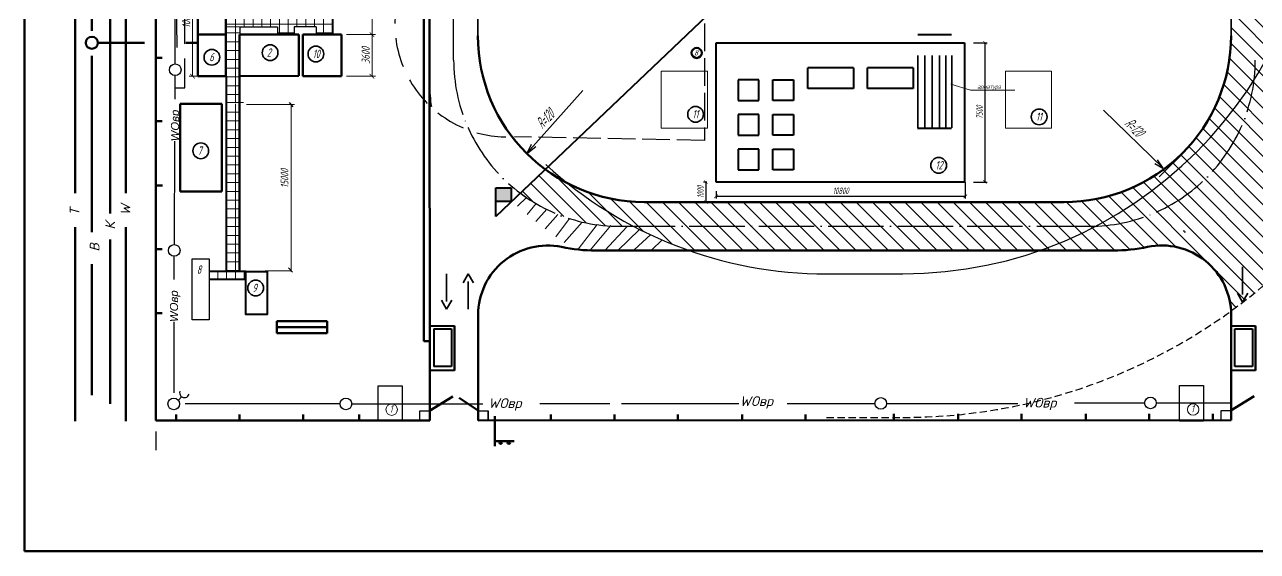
# Model space of a CAD drawing. Header units: millimetres. Extents: x -1464 to 2476, y -104 to 849.
# Drawn here: x -1464 to -930, y 84 to 312 of the extents above; entities that cross this region are included whole.
import ezdxf

# ---------------------------------------------------------------- set-up
doc = ezdxf.new("R2010")
doc.units = ezdxf.units.MM
for name, pattern in [('ACAD_ISO02W100', [15, 12, -3]), ('ACAD_ISO03W100', [30, 12, -18]), ('ACAD_ISO04W100', [30, 24, -3, 0, -3]), ('DASHED', [19.049999999999997, 12.7, -6.35]), ('HIDDEN2', [4.762499999999999, 3.175, -1.5875])]:
    doc.linetypes.add(name, pattern=pattern)
for name, color, linetype, lineweight in [('0.25', 7, 'Continuous', 25), ('0.3', 7, 'Continuous', 30), ('0.35', 7, 'Continuous', 35), ('0.5', 7, 'Continuous', 50), ('0.7', 7, 'Continuous', 70), ('035', 7, 'Continuous', 35), ('Линия 0.3', 7, 'Continuous', 30), ('Основная', 7, 'Continuous', 30), ('Размеры', 7, 'Continuous', 20), ('стены', 7, 'Continuous', 70), ('штрих', 7, 'ACAD_ISO04W100', 25)]:
    doc.layers.add(name, color=color, linetype=linetype, lineweight=lineweight)
doc.layers.add('рамка', color=7, linetype='Continuous')
doc.styles.add('2.0', font='monotxt.shx', dxfattribs={"width": 0.8, "oblique": 15, "height": 2})
doc.styles.add('2.8', font='txt.shx', dxfattribs={"width": 0.6, "oblique": 15, "height": 2.8})
doc.styles.add('Arial', font='')
doc.styles.add('EEW3.0', font='txt.shx', dxfattribs={"width": 0.8, "oblique": 20, "height": 3})
doc.styles.add('eew3for200m', font='txt.shx', dxfattribs={"width": 0.4, "oblique": 20, "height": 3})
doc.styles.add('мой', font='txt.shx', dxfattribs={"width": 0.6, "oblique": 15, "height": 3.5})
doc.styles.get('Arial').set_extended_font_data('Arial', italic=True)
doc.dimstyles.new('1   200', dxfattribs={"dimtxt": 2.8, "dimasz": 1.5, "dimexe": 1, "dimexo": 4, "dimgap": 1, "dimtad": 1, "dimdec": 0, "dimlfac": 200, "dimtxsty": '2.8', "dimblk": 'ARCHTICK', "dimcen": 3, "dimclrd": 256, "dimclre": 256, "dimclrt": 256, "dimadec": 0, "dimazin": 0, "dimtfac": 1, "dimtdec": 0, "dimtmove": 0, "dimatfit": 3, "dimfxl": 1, "dimlwd": 25, "dimlwe": -1, "dimarcsym": 0})
doc.dimstyles.new('1200-2.5мм', dxfattribs={"dimtxt": 2, "dimasz": 2, "dimexe": 1.5, "dimexo": 1, "dimgap": 1, "dimtad": 1, "dimdec": 0, "dimlfac": 200, "dimtxsty": 'мой', "dimblk": 'ARCHTICK', "dimcen": 6, "dimclrd": 256, "dimclre": 256, "dimclrt": 256, "dimadec": 0, "dimazin": 0, "dimtfac": 1, "dimtdec": 0, "dimtmove": 0, "dimatfit": 2, "dimfxl": 1, "dimlwd": -1, "dimlwe": -1, "dimarcsym": 0})

# ---------------------------------------------------------------- blocks, each defined once
blk = doc.blocks.new('_ArchTick')
at = {"layer": 'Размеры', "color": 0, "lineweight": 0, "const_width": 0.15}
blk.add_lwpolyline([(-0.5, -0.5), (0.5, 0.5)], dxfattribs=at)
blk = doc.blocks.new('*D110')
at = {"layer": '0.25', "lineweight": 15, "transparency": 16777216}
for p, q in [((-1381.46050684376, 340.2843798812138), (-1392.456432993273, 340.2843798812138)), ((-1390.956432993273, 289.8843798812138), (-1390.956432993273, 340.2843798812138)), ((-1385.220356769779, 289.8843798812138), (-1392.456432993273, 289.8843798812138))]:
    blk.add_line(p, q, dxfattribs=at)
at = {"layer": 'Defpoints', "color": 0, "lineweight": 13, "transparency": 16777216}
for p in [(-1390.956432993273, 340.2843798812138), (-1380.46050684376, 340.2843798812138), (-1384.220356769779, 289.8843798812138)]:
    blk.add_point(p, dxfattribs=at)
at = {"layer": '0.25', "lineweight": 15, "transparency": 16777216, "xscale": 2, "yscale": 2, "zscale": 2}
for p, rotation in [((-1390.956432993273, 340.2843798812138), 90), ((-1390.956432993273, 289.8843798812138), 270)]:
    blk.add_blockref('_ArchTick', p, dxfattribs=dict(at, rotation=rotation))
at = {"layer": '0.25', "transparency": 16777216, "insert": (-1393.706432993272, 315.0843798812141), "char_height": 3.5, "attachment_point": 5, "rotation": 90, "style": 'мой'}
blk.add_mtext('10080', dxfattribs=at)
blk = doc.blocks.new('*D118')
at = {"layer": '0.25', "lineweight": 15, "transparency": 16777216}
for p, q in [((-1326.969173659741, 331.638920208886), (-1311.728244915396, 331.638920208886)), ((-1313.228244915396, 307.8843798812135), (-1313.228244915396, 331.638920208886)), ((-1324.27546848161, 307.8843798812135), (-1311.728244915396, 307.8843798812135))]:
    blk.add_line(p, q, dxfattribs=at)
at = {"layer": 'Defpoints', "color": 0, "lineweight": 13, "transparency": 16777216}
for p in [(-1327.969173659741, 331.638920208886), (-1313.228244915396, 331.638920208886), (-1325.27546848161, 307.8843798812135)]:
    blk.add_point(p, dxfattribs=at)
at = {"layer": '0.25', "lineweight": 15, "transparency": 16777216, "xscale": 2, "yscale": 2, "zscale": 2}
for p, rotation in [((-1313.228244915396, 331.638920208886), 90), ((-1313.228244915396, 307.8843798812135), 270)]:
    blk.add_blockref('_ArchTick', p, dxfattribs=dict(at, rotation=rotation))
at = {"layer": '0.25', "lineweight": 20, "transparency": 16777216, "insert": (-1315.978244915395, 319.76165004505), "char_height": 3.5, "attachment_point": 5, "rotation": 90, "style": 'мой'}
blk.add_mtext('4000', dxfattribs=at)
blk = doc.blocks.new('*D112')
at = {"layer": '0.25', "lineweight": 15, "transparency": 16777216}
for p, q in [((-1324.27546848161, 307.8843798812135), (-1311.728244915395, 307.8843798812135)), ((-1313.228244915395, 289.8843798812135), (-1313.228244915395, 307.8843798812135)), ((-1324.27546848161, 289.8843798812135), (-1311.728244915395, 289.8843798812135))]:
    blk.add_line(p, q, dxfattribs=at)
at = {"layer": 'Defpoints', "color": 0, "lineweight": 13, "transparency": 16777216}
for p in [(-1325.27546848161, 307.8843798812135), (-1313.228244915395, 307.8843798812135), (-1325.27546848161, 289.8843798812135)]:
    blk.add_point(p, dxfattribs=at)
at = {"layer": '0.25', "lineweight": 15, "transparency": 16777216, "xscale": 2, "yscale": 2, "zscale": 2}
for p, rotation in [((-1313.228244915395, 307.8843798812135), 90), ((-1313.228244915395, 289.8843798812135), 270)]:
    blk.add_blockref('_ArchTick', p, dxfattribs=dict(at, rotation=rotation))
at = {"layer": '0.25', "lineweight": 20, "transparency": 16777216, "insert": (-1315.978244915395, 298.8843798812138), "char_height": 3.5, "attachment_point": 5, "rotation": 90, "style": 'мой'}
blk.add_mtext('3600', dxfattribs=at)
blk = doc.blocks.new('*D122')
at = {"layer": '0.25', "transparency": 16777216}
for p, q in [((-1056.181288596876, 243.7946130007459), (-1056.181288596876, 236.8821542862855)), ((-1164.181288596874, 240.0743418882647), (-1164.181288596874, 236.8821542862855))]:
    blk.add_line(p, q, dxfattribs=at)
at = {"layer": '0.25', "lineweight": 25, "transparency": 16777216}
blk.add_line((-1164.181288596874, 237.8821542862855), (-1056.181288596876, 237.8821542862855), dxfattribs=at)
at = {"layer": 'Defpoints', "color": 0, "lineweight": 35, "transparency": 16777216}
for p in [(-1056.181288596876, 247.7946130007459), (-1164.181288596874, 244.0743418882647), (-1056.181288596876, 237.8821542862855)]:
    blk.add_point(p, dxfattribs=at)
at = {"layer": '0.25', "lineweight": 25, "transparency": 16777216, "xscale": 1.5, "yscale": 1.5, "zscale": 1.5, "rotation": 180}
blk.add_blockref('_ArchTick', (-1164.181288596874, 237.8821542862855), dxfattribs=at)
at = {"layer": '0.25', "lineweight": 25, "transparency": 16777216, "xscale": 1.5, "yscale": 1.5, "zscale": 1.5}
blk.add_blockref('_ArchTick', (-1056.181288596876, 237.8821542862855), dxfattribs=at)
at = {"layer": '0.25', "transparency": 16777216, "insert": (-1110.181288596875, 240.2821542862855), "char_height": 2.8, "attachment_point": 5, "style": '2.8'}
blk.add_mtext('10800', dxfattribs=at)
blk = doc.blocks.new('*D133')
at = {"layer": '0.25', "transparency": 16777216}
for p, q in [((-1052.588924507355, 304.3999802885356), (-1046.658563496942, 304.3999802885356)), ((-1052.588924507355, 244.0743418882631), (-1046.658563496942, 244.0743418882631))]:
    blk.add_line(p, q, dxfattribs=at)
at = {"layer": '0.25', "lineweight": 25, "transparency": 16777216}
blk.add_line((-1047.658563496942, 304.3999802885356), (-1047.658563496942, 244.0743418882631), dxfattribs=at)
at = {"layer": 'Defpoints', "color": 0, "lineweight": 35, "transparency": 16777216}
for p in [(-1056.588924507355, 304.3999802885356), (-1056.588924507355, 244.0743418882631), (-1047.658563496942, 244.0743418882631)]:
    blk.add_point(p, dxfattribs=at)
at = {"layer": '0.25', "lineweight": 25, "transparency": 16777216, "xscale": 1.5, "yscale": 1.5, "zscale": 1.5}
for p, rotation in [((-1047.658563496942, 304.3999802885356), 90), ((-1047.658563496942, 244.0743418882631), 270)]:
    blk.add_blockref('_ArchTick', p, dxfattribs=dict(at, rotation=rotation))
at = {"layer": '0.25', "lineweight": 13, "transparency": 16777216, "insert": (-1050.058563496942, 274.2371610883996), "char_height": 2.8, "attachment_point": 5, "rotation": 90, "style": '2.8'}
blk.add_mtext('7500', dxfattribs=at)
blk = doc.blocks.new('*D135')
at = {"layer": '0.25', "linetype": 'ACAD_ISO03W100', "transparency": 16777216}
for p, q in [((-1168.181288596876, 244.0743418882631), (-1169.574563375507, 244.0743418882631)), ((-1168.181288596876, 235.4124461051169), (-1169.574563375507, 235.4124461051169))]:
    blk.add_line(p, q, dxfattribs=at)
at = {"layer": '0.25', "linetype": 'ACAD_ISO03W100', "lineweight": 25, "transparency": 16777216}
blk.add_line((-1168.574563375507, 244.0743418882631), (-1168.574563375507, 235.4124461051169), dxfattribs=at)
at = {"layer": 'Defpoints', "color": 0, "linetype": 'ACAD_ISO03W100', "lineweight": 35, "transparency": 16777216}
for p in [(-1164.181288596876, 244.0743418882631), (-1168.574563375507, 235.4124461051169), (-1164.181288596876, 235.4124461051169)]:
    blk.add_point(p, dxfattribs=at)
at = {"layer": '0.25', "linetype": 'ACAD_ISO03W100', "lineweight": 25, "transparency": 16777216, "xscale": 1.5, "yscale": 1.5, "zscale": 1.5}
for p, rotation in [((-1168.574563375507, 244.0743418882631), 90), ((-1168.574563375507, 235.4124461051169), 270)]:
    blk.add_blockref('_ArchTick', p, dxfattribs=dict(at, rotation=rotation))
at = {"layer": '0.25', "linetype": 'ACAD_ISO03W100', "lineweight": 35, "transparency": 16777216, "insert": (-1170.974563375507, 239.7433939966903), "char_height": 2.8, "attachment_point": 5, "rotation": 90, "style": '2.8'}
blk.add_mtext('1000', dxfattribs=at)

msp = doc.modelspace()

# ---------------------------------------------------------------- hatches: boundary and pattern name
at = {"layer": '0.25', "lineweight": 13}
h = msp.add_hatch(dxfattribs=at)
h.set_pattern_fill('JIS_WOOD', color=256, scale=7, angle=90, style=0)
h.set_pattern_definition([(135, (0, 0), (-3.49999999412689, -3.49999999412689), [])])
edge = h.paths.add_edge_path()
edge.add_line((-930.5418832230195, 567.9304954814595), (-953.7832744024261, 567.9304954814595))
edge.add_arc((-971.0476336372647, 543.3959912025782), 30.00000000000001, 0, 54.86684137807322, ccw=False)
edge.add_line((-941.0476336372647, 543.3959912025782), (-941.0476336372649, 527.1523790686562))
edge.add_arc((-1083.186183119337, 384.1866742610557), 201.6000000000036, 40.78516742786161, 45.166228232205185, ccw=False)
edge.add_line((-930.5418832230196, 515.8767563066089), (-930.5418832230195, 567.9304954814595))
edge = h.paths.add_edge_path()
edge.add_arc((-1083.174995358217, 384.3412301946431), 242.2009439293856, 47.65678898775207, 49.28854261272961)
edge.add_line((-925.1994310714188, 567.9304954814595), (-930.5418832230195, 567.9304954814595))
edge.add_line((-930.5418832230195, 567.9304954814595), (-930.5418832230197, 515.8767563066094))
edge.add_arc((-1083.186183119341, 384.1866742610553), 201.6000000000074, 36.50637927231122, 40.78516742786098, ccw=False)
edge.add_line((-921.1419924180145, 504.1209907011593), (-920.0360090377181, 504.7298373046217))
edge.add_line((-920.0360090377181, 504.7298373046217), (-920.0356733614519, 563.3575949737358))
edge = h.paths.add_edge_path()
edge.add_arc((-1083.186183119333, 384.1866742610579), 201.5999999999992, 40.78516742786181, 45.16622823220539)
edge.add_line((-941.0476336372647, 527.1523790686558), (-941.0476336372648, 494.5464487033231))
edge.add_arc((-1083.257837072244, 384.2382048584408), 179.9768057866354, 37.40925174742961, 37.799673688304324, ccw=False)
edge.add_line((-940.2992843006563, 493.5748538404421), (-930.5418832230196, 498.9463274182344))
edge.add_line((-930.5418832230196, 498.9463274182344), (-930.5418832230196, 515.8767563066089))
edge = h.paths.add_edge_path()
edge.add_arc((-1083.186183119338, 384.1866742610606), 201.6000000000013, 35.97468691282895, 36.50637927231053)
edge.add_line((-921.1419924180145, 504.1209907011593), (-930.5418832230196, 498.9463274182344))
edge.add_line((-930.5418832230196, 498.9463274182344), (-930.5418832230196, 479.472064703989))
edge.add_arc((-1083.257837072242, 384.2382048584526), 179.9768057866264, 24.919131920499183, 31.947716469033708, ccw=False)
edge.add_line((-920.0362647434131, 460.069392028785), (-920.0360211628557, 502.6121134773633))
edge = h.paths.add_edge_path()
edge.add_line((-930.5418832230196, 498.9463274182344), (-940.2992843006564, 493.5748538404422))
edge.add_arc((-1083.257837072243, 384.2382048584511), 179.9768057866279, 31.947716469033878, 37.40925174742739, ccw=False)
edge.add_line((-930.5418832230196, 479.4720647039888), (-930.5418832230196, 498.9463274182344))
edge = h.paths.add_edge_path()
edge.add_arc((-1083.257837072242, 384.2382048584533), 179.9768057866257, 31.94771646903354, 37.40925174742698)
edge.add_line((-940.2992843006562, 493.5748538404421), (-941.0476336372647, 493.1628856681218))
edge.add_line((-941.0476336372647, 493.1628856681218), (-941.0476336372645, 428.3268022007363))
edge.add_line((-941.0476336372645, 428.3268022007363), (-930.5418832230196, 430.2195480873058))
edge.add_line((-930.5418832230196, 430.2195480873058), (-930.5418832230196, 479.4720647039888))
edge = h.paths.add_edge_path()
edge.add_arc((-1083.257837072241, 384.2382048584532), 179.9768057866256, 24.91913192049903, 31.94771646903364)
edge.add_line((-930.5418832230196, 479.472064703989), (-930.5418832230196, 430.2195480873058))
edge.add_line((-930.5418832230196, 430.2195480873058), (-920.0364248135287, 432.1122413654681))
edge.add_line((-920.0364248135287, 432.1122413654681), (-920.0362647434131, 460.0693920287849))
h.paths.add_polyline_path([(-930.5418832230196, 430.2195480873058), (-941.0476336372645, 428.3268022007363), (-941.0476336372644, 345.6934090183972), (-930.5418832230197, 345.6934090183972)])
h.paths.add_polyline_path([(-920.0364248135287, 432.1122413654681), (-930.5418832230196, 430.2195480873058), (-930.5418832230197, 345.6934090183972), (-920.075318844609, 345.6934090183972), (-920.0369194260014, 345.7253766637882)])
edge = h.paths.add_edge_path()
edge.add_line((-920.0369196090338, 345.6934090183972), (-930.5418832230197, 345.6934090183972))
edge.add_line((-930.5418832230197, 345.6934090183972), (-930.5418832230197, 296.9069436279795))
edge.add_arc((-1002.541883125628, 296.9031986743095), 72.00000000000206, -6.886347507409084, 0.0029801394425135186, ccw=False)
edge.add_arc((-1083.257837072243, 384.3321468351404), 179.9768057866274, 327.7411415037336, 335.0802123859817)
edge.add_line((-920.0371325670257, 308.4990917603378), (-920.0369196090338, 345.6934090183972))
edge = h.paths.add_edge_path()
edge.add_arc((-1083.257837072241, 384.3321468351408), 179.9768057866264, 327.7411415037334, 335.0802123859813, ccw=False)
edge.add_arc((-1002.541883125626, 296.903198674309), 72.00000000000016, 272.31383804763817, 353.11365249259137, ccw=False)
edge.add_arc((-1083.257837072241, 384.3321468351403), 179.9768057866258, 289.2390218209592, 297.68634903649604, ccw=False)
edge.add_line((-1023.953725388171, 214.4066544612173), (-992.0344178212878, 214.4056311304991))
edge.add_arc((-992.0378627934351, 286.4056310480836), 72, 270.0027414217313, 281.8989281951013)
edge.add_arc((-971.006902945889, 186.5973211340749), 29.99999999999955, 90.23770640021479, 101.89892819509532, ccw=False)
edge.add_arc((-971.0069029458849, 186.5973211340755), 29.99999999999893, 3.107737617667283, 90.23770640022258, ccw=False)
edge.add_line((-941.0510222045525, 188.2237309874048), (-919.9347562035688, 205.4168842799021))
edge.add_line((-919.9347562035688, 205.4168842799021), (-919.944802362325, 241.1782148772396))
edge.add_line((-919.944802362325, 241.1782148772396), (-920.0373772755368, 265.759366803095))
edge.add_line((-920.0373772755368, 265.759366803095), (-920.0371325670257, 308.4990917603377))
edge = h.paths.add_edge_path(flags=17)
edge.add_arc((-1083.257837072241, 384.3321468351407), 179.9768057866264, 297.68634903649615, 327.7411415037333, ccw=False)
edge.add_arc((-1002.541883125626, 296.9031986743089), 71.9999999999999, 272.3138380476384, 353.1136524925911)
edge = h.paths.add_edge_path()
edge.add_arc((-1002.541883125627, 296.9031986743083), 71.99999999999945, 270.00076098040836, 272.31383804763846, ccw=False)
edge.add_line((-1002.540926849442, 224.9031986806593), (-1199.940502559403, 224.906596917724))
edge.add_arc((-1116.283022540331, 384.2877310681735), 180.0025552213773, 242.3054916884068, 250.6900110474353)
edge.add_line((-1175.806074907601, 214.4115228366846), (-1023.953725388171, 214.4066544612173))
edge.add_arc((-1083.257837072242, 384.3321468351426), 179.9768057866283, 289.2390218209594, 297.686349036496)
edge = h.paths.add_edge_path()
edge.add_arc((-1195.354066791047, 307.4124460227008), 71.99999999999955, 233.4995369041617, 242.7503823904077, ccw=False)
edge.add_line((-1238.181775234934, 249.535098213343), (-1248.9587718353, 239.2926607523817))
edge.add_line((-1248.9587718353, 239.2926607523817), (-1245.530155481377, 236.8223666873958))
edge.add_arc((-1205.858086784566, 296.9066987991495), 72.00000000000017, 236.5642902643385, 269.9992390079921)
edge.add_line((-1205.859043075326, 224.9066988054999), (-1199.940502559403, 224.9065969177239))
edge.add_arc((-1116.283022540331, 384.2877310681729), 180.0025552213768, 231.5067864018125, 242.3054916884068, ccw=False)
h.paths.add_polyline_path([(-939.8446439386424, 345.4086401310439), (-927.3846439386425, 345.4086401310439), (-926.2794094465664, 351.6767364123695), (-938.7394094465664, 351.6767364123695)])
edge = h.paths.add_edge_path()
edge.add_line((-1013.309538998614, 235.4124461051168), (-1164.181288596875, 235.4124461051167))
edge.add_line((-1164.181288596875, 235.4124461051167), (-1195.36440170311, 235.4124467644401))
edge.add_arc((-1195.354066791047, 307.4124460227018), 72.00000000000065, 242.7503823904073, 269.99177573826483, ccw=False)
edge.add_arc((-1116.283022540331, 384.2877310681724), 180.0025552213763, 231.5067864018122, 242.3054916884067)
edge.add_line((-1199.940502559403, 224.906596917724), (-1002.54092684918, 224.9031986806593))
edge.add_arc((-1002.541883125623, 296.9031986743704), 72.00000000006152, 270.000760980615, 272.3138380476337)
edge.add_arc((-1083.257837072242, 384.3321468351424), 179.9768057866283, 297.686349036496, 327.7411415037331)
edge.add_arc((-1002.541883125628, 296.9031986743074), 72.0000000000019, 353.1136524925927, 360.0029801391995)
edge.add_line((-930.5418832230198, 296.906943627672), (-930.5418832230197, 345.6934090183972))
edge.add_line((-930.5418832230197, 345.6934090183972), (-941.0476336372644, 345.6934090183972))
edge.add_line((-941.0476336372644, 345.6934090183972), (-941.0476336372644, 307.4186386593125))
edge.add_arc((-1013.047992175336, 307.4123298735703), 72.00035881446419, -90.20813176938879, 0.005020347161405425, ccw=False)
at = {"layer": '0.25', "lineweight": 20}
h = msp.add_hatch(dxfattribs=at)
h.set_pattern_fill('NET', color=256, scale=1.2, style=0)
h.set_pattern_definition([(0, (-1517.193275347352, 1.70530256582424e-13), (0, 3.809999999999999), []), (90, (-1517.193275347352, 1.70530256582424e-13), (-3.81, 2.332952152375707e-16), [])])
h.paths.add_polyline_path([(-1367.890003044971, 205.3256214810057), (-1383.856153400024, 205.3256214810057), (-1383.856153400024, 201.8050309230772), (-1367.890003044971, 201.8050309230772)])
h.paths.add_polyline_path([(-1370.657591705556, 278.5561476709041), (-1376.364696709701, 278.5561476709041), (-1376.364696709701, 205.3256214810057), (-1370.657591705556, 205.3256214810057)])
h.paths.add_polyline_path([(-1370.657591705556, 307.9325935978745), (-1370.558807128476, 307.9325935978744), (-1370.558807128476, 311.2549109072372), (-1376.497439918684, 311.2549109072372), (-1376.497439918684, 289.8843798812136), (-1376.364696709702, 289.8843798812136), (-1376.364696709701, 277.8890515448547), (-1370.657591705556, 277.8890515448547), (-1370.657591705556, 289.9325935978745)])
h.paths.add_polyline_path([(-1330.280952302412, 320.318241877129), (-1355.361726222867, 320.3182418771289), (-1364.361726222867, 320.3182418771289), (-1376.497439918684, 320.3182418771289), (-1376.497439918684, 311.318241877129), (-1354.179032189228, 311.318241877129), (-1354.179032189228, 307.8843798812134), (-1346.911949559591, 307.8843798812132), (-1346.911949559591, 311.3182418771296), (-1337.480952302412, 311.3182418771295), (-1337.480952302412, 307.8843798812134), (-1330.280952302412, 307.8843798812132)])
h.paths.add_polyline_path([(-1332.168665932278, 311.3174434820718), (-1331.605972628173, 328.8174434820718), (-1337.905972628173, 330.5055233943879), (-1338.468665932278, 313.0055233943879)], flags=9)
h.paths.add_polyline_path([(-1338.399913083274, 311.4696549799056), (-1337.837219779168, 328.9696549799056), (-1344.137219779168, 330.6577348922217), (-1344.699913083274, 313.1577348922217)], flags=9)
at = {"layer": '0.25'}
h = msp.add_hatch(dxfattribs=at)
h.set_pattern_fill('ANSI31', color=256, scale=1.2, style=0)
h.set_pattern_definition([(44.99999999999999, (-434.4435665810333, -487.6255607769842), (-2.694076836320745, 2.694076836320745), [])])
h.paths.add_polyline_path([(-960.8376950321166, 252.4042898676572), (-960.8382626788505, 257.8321340761005, -0.05116593651959017), (-971.9939406379912, 248.2632257232903), (-970.0120669585438, 244.4835943014239), (-970.0891216276426, 244.5485815827695), (-970.0103276841039, 244.4512966856623, 0.01686852254231556)])
h.paths.add_polyline_path([(-971.9939406379912, 248.2632257232904, -0.002987827630387866), (-972.7037629182867, 247.7768133161844), (-970.0891216276426, 244.5485815827694), (-970.0120669585438, 244.4835943014239)])
h.paths.add_polyline_path([(-972.7037629182865, 247.7768133161844, -0.002826351038427786), (-973.3805285783701, 247.3245274408384), (-970.0891216276426, 244.5485815827696)])
at = {"layer": '0.25', "lineweight": 13}
msp.add_hatch(color=1, dxfattribs=at).paths.add_polyline_path([(-1259.633324179907, 241.5757501479708), (-1259.633324179907, 235.5675736606138), (-1252.961838176646, 235.5675736606137), (-1252.961838176646, 241.5757501479709)])
at = {"layer": '0.25'}
h = msp.add_hatch(dxfattribs=at)
h.set_pattern_fill('AR-SAND', color=256, scale=0.096, style=0)
h.set_pattern_definition([(37.49999999999998, (-434.4435665810333, -487.6255607769842), (-0.1536030044144684, 4.698367078361685), [0, -3.706368, 0, -4.14528, 0, -3.9624]), (7.499999999999998, (-434.4435665810333, -487.6255607769842), (4.315423518124826, 6.881520965456199), [0, -1.999488, 0, -3.340608, 0, -1.28016]), (327.5, (-437.4427985810335, -487.6255607769842), (7.593526754317996, 0.01379697291403863), [0, -1.2192, 0, -4.38912, 0, -5.730239999999999]), (317.5, (-437.4427985810335, -487.6255607769842), (7.330141943734053, 2.140121503269275), [0, -0.6095999999999999, 0, -2.877311999999999, 0, -3.291839999999999])])
h.paths.add_polyline_path([(-960.8344649737563, 221.5184368992619), (-960.834720283525, 223.9597116675619, -0.01186254895334332), (-968.5720118779627, 218.336887554371, 0.0290735664291855)])

# ---------------------------------------------------------------- linework, layer by layer
at = {"layer": '0.25', "color": 1, "linetype": 'DASHED', "lineweight": 30}
msp.add_line((-1394.311632432747, 284.7893716695596), (-1394.311632432747, 540.7653446482707), dxfattribs=at)
at = {"layer": '0.25', "lineweight": 35}
for p, q in [((-1267.354066504382, 307.4060210878516), (-1267.354066504382, 543.395991202578)), ((-941.0476336372644, 307.4060210878511), (-941.0476336372647, 543.3959912025782)), ((-1076.798663808602, 298.9141648994089), (-1076.798663808602, 267.4975189633332)), ((-1073.756548215321, 298.9141648994089), (-1073.756548215321, 267.4975189633332)), ((-1070.545428482983, 298.9141648994089), (-1070.545428482983, 267.4975189633332)), ((-1067.334303614365, 298.9141648994089), (-1067.334303614365, 267.4975189633332)), ((-1064.565982533503, 298.9141648994089), (-1064.565982533503, 267.4975189633332)), ((-1062.055328047585, 298.9141648994089), (-1062.055328047585, 267.4975189633332)), ((-1262.956932755418, 144.9961185785409), (-1262.956932755418, 140.8257640594086))]:
    msp.add_line(p, q, dxfattribs=at)
at = {"layer": '0.25', "color": 5, "lineweight": 50}
for p, q in [((-1290.838483665623, 478.2916621566092), (-1290.838483665623, 175.1371153052414)), ((-1290.838483665623, 175.1371153052414), (-1288.223378545521, 175.1378626995659))]:
    msp.add_line(p, q, dxfattribs=at)
at = {"layer": '0.25', "lineweight": 40}
for p, q in [((-1116.487537476861, 365.1930747180489), (-1259.633324179907, 229.1475861209499)), ((-1076.784261681021, 307.9493147078915), (-1062.161150813115, 307.9493147078915)), ((-1376.364696709701, 289.9325935978746), (-1376.364696709701, 205.3256214810057)), ((-1076.93295697113, 267.4180519346955), (-1062.146050151529, 267.4180519346955)), ((-1259.633324179907, 229.1475861209499), (-1259.633324179907, 241.5757501479708)), ((-1259.633324179907, 241.5757501479708), (-1252.961838176646, 241.5757501479708)), ((-1252.961838176646, 241.5757501479708), (-1252.961838176646, 235.5675736606137)), ((-1252.961838176646, 235.5675736606137), (-1259.618633170249, 235.5675736606137)), ((-1367.890003044971, 205.3256214810057), (-1383.98511849854, 205.3256214810057)), ((-1367.890003044971, 201.8050309230773), (-1383.94131352624, 201.8050309230773)), ((-1288.225286030633, 181.8120826118214), (-1277.449583305314, 181.8606964409499)), ((-940.9015690566738, 181.8606964409499), (-930.4015690566738, 181.8606964409499)), ((-1286.39516677536, 180.5686621911864), (-1278.739014844967, 180.5686621911864)), ((-1286.39516677536, 180.5686621911864), (-1286.39516677536, 164.1708374496164)), ((-1278.739014844967, 180.5686621911864), (-1278.739014844967, 164.1708374496164)), ((-939.3471525267198, 180.5686621911864), (-931.6910005963273, 180.5686621911864)), ((-939.3471525267198, 164.1708374496163), (-939.3471525267198, 180.5686621911864)), ((-931.6910005963273, 180.5686621911864), (-931.6910005963273, 164.1708374496163)), ((-1277.449583305314, 162.4350939589117), (-1288.052723660999, 162.4350939589117)), ((-1278.739014844967, 164.1708374496164), (-1286.39516677536, 164.1708374496164)), ((-930.4015690566738, 162.4350939589117), (-941.0047094123593, 162.4350939589117)), ((-931.6910005963273, 164.1708374496163), (-939.3471525267198, 164.1708374496163))]:
    msp.add_line(p, q, dxfattribs=at)
at = {"layer": '0.25', "lineweight": 13}
for p, q in [((-1388.720356769778, 325.8843798812136), (-1388.720356769778, 307.8843798812136)), ((-1370.410046649727, 311.2549109072373), (-1376.655582692449, 311.2549109072373)), ((-1388.720356769778, 307.8843798812136), (-1387.072807092649, 307.8843798812136)), ((-1376.648863819729, 278.5561476709042), (-1368.91092493817, 278.5561476709042)), ((-1348.300608001168, 277.9140921966079), (-1348.300608001168, 205.3525065118977)), ((-1367.576747265071, 277.5747989812705), (-1346.85709805107, 277.5747989812705)), ((-1246.217493364529, 237.4899305867399), (-1250.167813017887, 233.6009042917781)), ((-1242.093052758381, 234.8194544374302), (-1246.056822733799, 230.0483930948157)), ((-1237.433956691333, 232.3015749637677), (-1242.250471467158, 226.926210482201)), ((-1232.698476341848, 230.0125959233894), (-1238.153911123659, 223.7344564092263)), ((-1227.707205291468, 228.3356475959083), (-1233.572992239503, 220.3599466983333)), ((-1222.131566867498, 226.7333626289644), (-1229.997820428869, 217.8613297137661)), ((-1215.715761740003, 225.7414715910269), (-1223.964651581342, 215.0595633805794)), ((-1209.75822779097, 225.2836743376676), (-1218.770908682438, 214.5254659827917)), ((-1202.731400178222, 224.8258770843083), (-1212.355103554943, 214.372869307145)), ((-1197.155761754251, 223.6813893707237), (-1206.855840784368, 214.2965691627166)), ((-1192.496665687204, 221.3924067171358), (-1199.676253235786, 214.678066271648)), ((-1187.532049748488, 219.1034276767579), (-1191.962010226305, 214.678066271648)), ((-1348.300608001168, 205.5948783517645), (-1359.523661262946, 205.5948783517645)), ((-1288.225286030633, 181.8120826118214), (-1277.449583305314, 181.8606964409499)), ((-940.9015690566738, 181.8606964409499), (-930.4015690566738, 181.8606964409499))]:
    msp.add_line(p, q, dxfattribs=at)
at = {"layer": '0.25', "color": 1, "linetype": 'ACAD_ISO02W100', "lineweight": 30}
for p, q in [((-1169.140915862252, 327.6716495324196), (-1169.140915862252, 262.1148688070118)), ((-1169.140915862252, 262.1148688070118), (-1251.432211876552, 263.676184011356))]:
    msp.add_line(p, q, dxfattribs=at)
at = {"layer": '0.25', "lineweight": 50}
for p, q in [((-1344.960865724633, 290.0234804968131), (-1370.657591705556, 289.9325935978746)), ((-1370.657591705556, 289.9325935978746), (-1370.657591705556, 205.3256214810057)), ((-1195.35751176348, 235.4124461051168), (-1025.005065431294, 235.4124461051167)), ((-1277.449583305314, 181.8606964409499), (-1277.449583305314, 162.4350939589117)), ((-930.4015690566738, 181.8606964409499), (-930.4015690566738, 162.4350939589117)), ((-1260.015670657467, 131.7985062993559), (-1251.619220005299, 131.7985062993559))]:
    msp.add_line(p, q, dxfattribs=at)
at = {"layer": '0.25', "color": 1, "lineweight": 30}
msp.add_line((-1398.824900007773, 284.7893716695596), (-1394.311632432747, 284.7893716695596), dxfattribs=at)
at = {"layer": '0.25', "lineweight": 25}
for p, q in [((-1245.798308622134, 256.8149255608096), (-1221.892035226465, 283.7625398718178)), ((-970.5066331366646, 250.0740617965333), (-996.2853304050179, 275.2363866467909)), ((-1245.896853279682, 256.8970329827189), (-1244.074542420678, 260.4752537400502)), ((-1245.794620773489, 256.7291658583867), (-1242.286526499568, 259.390067916128)), ((-970.5933398391614, 249.979538645898), (-974.0807283744899, 251.9701671543601)), ((-970.4207951100584, 250.0736618269586), (-972.9116332506552, 253.7044813698378))]:
    msp.add_line(p, q, dxfattribs=at)
at = {"layer": '0.25', "lineweight": 20}
for p, q in [((-1062.404785092597, 286.4485543077254), (-1053.935448922925, 283.8390597357525)), ((-1053.935448922925, 283.8390597357525), (-1034.791271884037, 283.8390597357525))]:
    msp.add_line(p, q, dxfattribs=at)
at = {"layer": '0.25', "lineweight": 30}
for p, q in [((-1347.342353054916, 276.5660411558067), (-1349.026528814363, 278.5489832788683)), ((-1347.690454122154, 205.0029062458722), (-1349.374629881601, 206.9858483689338))]:
    msp.add_line(p, q, dxfattribs=at)
at = {"layer": '0.25'}
for p, q in [((-1249.112914037482, 239.4037191292626), (-1245.530155481376, 236.8223666873951)), ((-1177.116630508719, 214.7598215353423), (-1176.496556518389, 214.5227484800759))]:
    msp.add_line(p, q, dxfattribs=at)
at = {"layer": '0.25', "linetype": 'ACAD_ISO03W100', "lineweight": 35}
for p, q in [((-1280.899599222808, 204.378795791783), (-1280.899599222808, 189.023616642502)), ((-1271.545000483628, 204.378795791783), (-1273.794108406676, 200.4832265973566)), ((-1271.545000483628, 189.023616642502), (-1271.545000483628, 204.378795791783)), ((-1271.545000483628, 204.378795791783), (-1269.295892560579, 200.4832265973566)), ((-936.016373038372, 207.3395145792128), (-936.016373038372, 191.9843354299319)), ((-1280.899599222808, 189.023616642502), (-1283.148707145857, 192.9191858369284)), ((-1280.899599222808, 189.023616642502), (-1278.65049129976, 192.9191858369284)), ((-936.016373038372, 191.9843354299319), (-938.2654809614207, 195.8799046243582)), ((-936.016373038372, 191.9843354299319), (-933.7672651153232, 195.8799046243582))]:
    msp.add_line(p, q, dxfattribs=at)
at = {"layer": '0.25', "lineweight": 13}
for points in [[(-1167.942270732376, 292.0250576737596), (-1187.958267922974, 292.0250576737596), (-1187.958267922974, 267.3517259507727), (-1167.942270732376, 267.3517259507727)], [(-1018.823439761006, 292.0250576737596), (-1038.839436951605, 292.0250576737596), (-1038.839436951605, 267.3517259507727), (-1018.823439761006, 267.3517259507727)]]:
    msp.add_lwpolyline(points, close=True, dxfattribs=at)
at = {"layer": '0.25', "lineweight": 30}
for points in [[(-1391.190031104472, 210.8000850493939), (-1383.856153400024, 210.8000850493939), (-1383.856153400024, 184.3635618839136), (-1391.190031104472, 184.3635618839136)], [(-1310.606737345435, 155.8457747347218), (-1300.178076638216, 155.8457747347218), (-1300.178076638216, 140.4680768882477), (-1310.606737345435, 140.4680768882477)], [(-963.3959228255846, 155.9433140294385), (-952.9672621183652, 155.9433140294385), (-952.9672621183652, 140.5656161829644), (-963.3959228255846, 140.5656161829644)]]:
    msp.add_lwpolyline(points, close=True, dxfattribs=at)
at = {"layer": '0.25', "lineweight": 40}
msp.add_lwpolyline([(-1367.890003044971, 205.3256214810057), (-1358.700824158605, 205.3256214810057), (-1358.700824158605, 186.6925378222087), (-1367.890003044971, 186.6925378222087)], close=True, dxfattribs=at)
at = {"layer": '0.25', "lineweight": 13}
for centre in [(-1304.70931264251, 145.5032187689419), (-957.4984981226596, 145.6007580636587)]:
    msp.add_circle(centre, 2.488157581924133, dxfattribs=at)
at = {"layer": '0.25', "lineweight": 80}
for centre in [(-1257.504625814309, 131.2579190924634), (-1253.943350502953, 131.2579190924634)]:
    msp.add_circle(centre, 0.5334745289062993, dxfattribs=at)
at = {"layer": '0.25', "color": 1, "linetype": 'DASHED', "lineweight": 30}
msp.add_arc((-1254.48928282663, 312.4382897981508), 48.85784116757889, 164.8277214281762, 273.5873823666778, dxfattribs=at)
at = {"layer": '0.3'}
for p, q in [((-1330.280952302412, 320.3182418771291), (-1330.280952302412, 307.8843798812134)), ((-1370.558807128476, 311.3182418771291), (-1354.179032189228, 311.3182418771291)), ((-1370.558807128476, 311.3182418771291), (-1370.558807128476, 307.8843798812134)), ((-1354.179032189228, 311.3182418771291), (-1354.179032189228, 307.8843798812134)), ((-1346.911949559591, 311.3182418771296), (-1346.911949559591, 307.8843798812134)), ((-1337.480952302412, 311.3182418771296), (-1346.911949559591, 311.3182418771296)), ((-1337.480952302412, 311.3182418771296), (-1337.480952302412, 307.8843798812139)), ((-1116.283022540331, 204.2851758467962), (-1083.281085898345, 204.3553425501188))]:
    msp.add_line(p, q, dxfattribs=at)
at = {"layer": '0.3', "lineweight": 40}
for p, q in [((-1164.181288596875, 244.074341888263), (-1164.181288596875, 304.3999802885355)), ((-1164.181288596875, 304.3999802885355), (-1056.588924507354, 304.3999802885355)), ((-1056.588924507354, 304.3999802885355), (-1056.588924507354, 244.074341888263)), ((-1056.181288596876, 244.074341888263), (-1164.181288596875, 244.074341888263))]:
    msp.add_line(p, q, dxfattribs=at)
at = {"layer": '0.3', "linetype": 'HIDDEN2', "lineweight": 30}
msp.add_line((-1116.282664016076, 142.1402865236512), (-1083.186183119334, 142.1402865236512), dxfattribs=at)
at = {"layer": '0.3', "linetype": 'HIDDEN2'}
msp.add_arc((-1083.174995358218, 384.3412301946441), 242.2009439293858, 269.997353389775, 60.49663262688887, dxfattribs=at)
at = {"layer": '0.3'}
for centre, radius, start, end in [((-1083.257837072241, 384.3321468351405), 179.9768057866262, 269.9925987150828, 359.9553649249826), ((-1116.283022540331, 384.2877310681728), 180.0025552213767, 227.4731393142786, 270)]:
    msp.add_arc(centre, radius, start, end, dxfattribs=at)
at = {"layer": '0.35'}
for centre in [(-1382.608898344231, 298.0924883832949), (-1357.385102987023, 300.0666038676072), (-1337.552459050513, 299.5212824739762), (-1173.044579066429, 273.3983702592527), (-1024.199144107128, 272.2754013014337), (-1387.424621350208, 257.5968361720179), (-1067.71841372397, 251.2975073723429), (-1363.659772006792, 198.1630197446423)]:
    msp.add_circle(centre, 3.411985726364764, dxfattribs=at)
at = {"layer": '0.5'}
for p, q in [((-1288.213570632128, 140.8203362061556), (-1288.292351843449, 416.4728831257316)), ((-1388.720356769778, 289.8843798812136), (-1388.720356769778, 340.2843798812137)), ((-1376.497439918684, 340.2843798812137), (-1376.497439918684, 289.8843798812136)), ((-1376.497439918684, 307.8843798812136), (-1388.720356769778, 307.8843798812136)), ((-1370.657591705556, 307.9325935978746), (-1344.960865724633, 307.9325935978746)), ((-1370.657591705556, 289.9325935978746), (-1370.657591705556, 307.9325935978746)), ((-1344.960865724633, 290.0234804968131), (-1344.960865724633, 308.0234804968131)), ((-1343.141123005354, 307.9325935978746), (-1326.490450415298, 307.9325935978746)), ((-1343.141123005354, 289.9325935978746), (-1343.141123005354, 307.9325935978746)), ((-1326.490450415298, 307.9325935978746), (-1326.490450415298, 289.9325935978746)), ((-1376.330558928786, 289.8843798812136), (-1388.720356769778, 289.8843798812136)), ((-1326.490450415298, 289.9325935978746), (-1343.141123005354, 289.9325935978746)), ((-1396.340126364353, 277.8890515448548), (-1378.340126364353, 277.8890515448548)), ((-1396.340126364353, 239.9576379792758), (-1396.340126364353, 277.8890515448548)), ((-1378.340126364353, 239.9660963411467), (-1378.340126364353, 277.8890515448548)), ((-1378.340126364353, 239.9668908046402), (-1396.340126364353, 239.9668908046402)), ((-1025.005065431294, 235.4124461051167), (-1013.309538998623, 235.4124461051167)), ((-1216.354706457696, 214.4128228229126), (-992.0344178220312, 214.4056311304991)), ((-1267.216000763045, 140.8262348938408), (-1267.228849472934, 186.5638121350752)), ((-941.0027561122772, 140.9178755008724), (-941.0069030694968, 186.6000444880409)), ((-1260.015670657467, 142.7438015691898), (-1260.015670657467, 129.6280147276172))]:
    msp.add_line(p, q, dxfattribs=at)
at = {"layer": '0.5', "color": 7, "linetype": 'Continuous', "lineweight": 50}
msp.add_line((-1388.720356769778, 304.3838495679892), (-1393.871602219936, 304.3838495679892), dxfattribs=at)
at = {"layer": '0.5', "lineweight": 40}
for p, q in [((-1104.626157609732, 293.5446997497623), (-1124.426157609732, 293.5446997497623)), ((-1124.426157609732, 284.5446997497623), (-1124.426157609732, 293.5446997497623)), ((-1124.426157609732, 284.5446997497623), (-1124.426157609732, 293.5446997497623)), ((-1104.626157609732, 293.5446997497623), (-1124.426157609732, 293.5446997497623)), ((-1104.470153627512, 284.5446997497623), (-1104.470153627512, 293.5446997497623)), ((-1104.470153627512, 284.5446997497623), (-1104.470153627512, 293.5446997497623)), ((-1078.826157609732, 293.5446997497623), (-1098.626157609732, 293.5446997497623)), ((-1098.626157609732, 284.5446997497623), (-1098.626157609732, 293.5446997497623)), ((-1098.626157609732, 284.5446997497623), (-1098.626157609732, 293.5446997497623)), ((-1078.826157609732, 293.5446997497623), (-1098.626157609732, 293.5446997497623)), ((-1078.826157609732, 293.5446997497623), (-1078.826157609732, 284.5446997497622)), ((-1078.826157609732, 293.5446997497623), (-1078.826157609732, 284.5446997497622)), ((-1145.645511379516, 288.3284998699819), (-1154.645511379516, 288.3284998699819)), ((-1154.645511379516, 288.3284998699819), (-1154.645511379516, 279.3284998699819)), ((-1145.645511379516, 279.3284998699819), (-1145.645511379516, 288.3284998699819)), ((-1139.646813324689, 288.3284998699819), (-1130.646813324689, 288.3284998699819)), ((-1139.646813324689, 279.3284998699819), (-1139.646813324689, 288.3284998699819)), ((-1130.646813324689, 288.3284998699819), (-1130.646813324689, 279.3284998699819)), ((-1104.626157609732, 284.5446997497622), (-1124.426157609732, 284.5446997497623)), ((-1104.626157609732, 284.5446997497622), (-1124.426157609732, 284.5446997497623)), ((-1078.826157609732, 284.5446997497622), (-1098.626157609732, 284.5446997497623)), ((-1078.826157609732, 284.5446997497622), (-1098.626157609732, 284.5446997497623)), ((-1154.645511379516, 279.3284998699819), (-1145.645511379516, 279.3284998699819)), ((-1130.646813324689, 279.3284998699819), (-1139.646813324689, 279.3284998699819)), ((-1154.645511379516, 273.3284998699819), (-1154.645511379516, 264.3284998699819)), ((-1145.645511379516, 273.3284998699819), (-1154.645511379516, 273.3284998699819)), ((-1145.645511379516, 264.3284998699819), (-1145.645511379516, 273.3284998699819)), ((-1139.646813324689, 264.3284998699819), (-1139.646813324689, 273.3284998699819)), ((-1139.646813324689, 273.3284998699819), (-1130.646813324689, 273.3284998699819)), ((-1130.646813324689, 273.3284998699819), (-1130.646813324689, 264.3284998699819)), ((-1154.645511379516, 264.3284998699819), (-1145.645511379516, 264.3284998699819)), ((-1130.646813324689, 264.3284998699819), (-1139.646813324689, 264.3284998699819)), ((-1145.645511379516, 258.3284998699819), (-1154.645511379516, 258.3284998699819)), ((-1154.645511379516, 258.3284998699819), (-1154.645511379516, 249.3284998699819)), ((-1145.645511379516, 249.3284998699819), (-1145.645511379516, 258.3284998699819)), ((-1139.646813324689, 258.3284998699819), (-1130.646813324689, 258.3284998699819)), ((-1139.646813324689, 249.3284998699819), (-1139.646813324689, 258.3284998699819)), ((-1130.646813324689, 258.3284998699819), (-1130.646813324689, 249.3284998699819)), ((-1154.645511379516, 249.3284998699819), (-1145.645511379516, 249.3284998699819)), ((-1130.646813324689, 249.3284998699819), (-1139.646813324689, 249.3284998699819))]:
    msp.add_line(p, q, dxfattribs=at)
at = {"layer": '0.5'}
msp.add_circle((-1172.572259919859, 299.9672433478939), 2.20864045248, dxfattribs=at)
for centre, radius, start, end in [((-1195.354066791047, 307.4124460227013), 72, 180.0051128007087, 269.9972585788602), ((-1013.047992175336, 307.4123298735702), 72.00035881446414, 269.7918682306091, 359.9949796528521), ((-1216.351638294061, 286.4128227575401), 72, 180.004902085839, 187.8472278151411), ((-1237.228850656695, 186.5722398066904), 30, 78.18931752596053, 180.0160956673676), ((-1216.351638294061, 286.4128227575401), 72, 258.1893175259607, 269.9975584329561), ((-992.0378627934351, 286.4056310480836), 72, 270.0027414211398, 281.8989281951012), ((-971.0069029458859, 186.5973211340751), 30, 0.005201222952479005, 101.8989281951013)]:
    msp.add_arc(centre, radius, start, end, dxfattribs=at)
at = {"layer": '0.7'}
for p, q in [((-1463.730537636399, 668.1858579999614), (-1463.730537636399, 84.15585799996148)), ((-1406.871733895764, 140.7870024703584), (-1406.879602860506, 632.2991191909678)), ((-1406.871733873975, 140.7870024703645), (-1288.213570632128, 140.8203362061556)), ((-1267.216000763045, 140.8262348938408), (-941.0027561122772, 140.9178755008723)), ((-1463.730537636399, 84.15585799996148), (-648.0905376363987, 84.15585799996148))]:
    msp.add_line(p, q, dxfattribs=at)
at = {"layer": '0.7', "color": 27, "true_color": 0x834a26}
for p, q in [((-1441.886600859962, 351.9797838836205), (-1441.886600859962, 239.2601258305093)), ((-1441.886600859962, 224.5116678334937), (-1441.886600859962, 140.483968094198))]:
    msp.add_line(p, q, dxfattribs=at)
at = {"layer": '0.7', "color": 1}
for p, q in [((-1419.897993351306, 351.9797838836205), (-1419.897993351306, 239.2601258305093)), ((-1419.897993351306, 224.5116678334937), (-1419.897993351306, 140.483968094198))]:
    msp.add_line(p, q, dxfattribs=at)
at = {"layer": '0.7', "color": 2}
msp.add_line((-1426.62020755842, 219.2286370318745), (-1426.62020755842, 148.0892005896532), dxfattribs=at)
at = {"layer": '0.7', "color": 5}
msp.add_line((-1434.590858327756, 208.5676035036188), (-1434.590858327756, 151.7831693968071), dxfattribs=at)
at = {"layer": 'Линия 0.3', "color": 1}
msp.add_arc((-1394.483878045961, 152.8355451805717), 2.106451377885631, 162.8078138097278, 342.8078138097404, dxfattribs=at)
at = {"layer": 'Основная', "color": 5, "linetype": 'Continuous', "lineweight": 30}
msp.add_line((-1397.666238963109, 302.3729352194894), (-1400.145707642303, 480.819403810072), dxfattribs=at)
at = {"layer": 'Основная', "color": 2, "linetype": 'Continuous', "lineweight": 30}
msp.add_line((-1398.493700998104, 295.2056872114543), (-1398.493700998104, 325.8821326711318), dxfattribs=at)
at = {"layer": 'Основная', "color": 1, "linetype": 'Continuous', "lineweight": 30}
for p, q in [((-1398.493700998104, 283.9103644839256), (-1398.493700998104, 290.1502039045289)), ((-1398.515640207932, 280.0174096387523), (-1398.493700998104, 283.9103644839256)), ((-1398.87088874294, 216.9811145105958), (-1398.618346792342, 261.7928656126771)), ((-1398.955995674346, 201.8795022114812), (-1398.899373624263, 211.9266773805853)), ((-1398.934540359797, 205.6865933228107), (-1398.934540359797, 211.9264327434141)), ((-1398.956479569625, 201.7936384776374), (-1398.934540359797, 205.6865933228107)), ((-1322.021439022328, 147.9970350028974), (-1265.221380765916, 147.9970350028974)), ((-1240.58693393255, 148.2012548197203), (-1210.246743731388, 148.2012548197202)), ((-1205.191260424464, 148.2012548197191), (-1154.310208834238, 148.2012548197202)), ((-1133.334309185995, 148.2012548197202), (-1095.323641531799, 148.2012548197202)), ((-1090.268159228039, 148.2035068145656), (-1033.468100971627, 148.2035068145656)), ((-1008.83365413826, 148.4077266313885), (-978.4934639370981, 148.4077266313883)), ((-973.437980630174, 148.4077266313872), (-941.003436296757, 148.410670989564))]:
    msp.add_line(p, q, dxfattribs=at)
at = {"layer": 'Основная', "color": 1}
for p, q in [((-1399.059186154035, 183.5690944515623), (-1399.059186154035, 152.7245017104263)), ((-1327.076922329254, 147.9970350028974), (-1394.133601788621, 147.9970350028974))]:
    msp.add_line(p, q, dxfattribs=at)
at = {"layer": 'Основная', "color": 7, "linetype": 'Continuous', "lineweight": 30}
for p, q in [((-1292.528011905004, 140.8186301179535), (-1292.528011905004, 144.9889846370859)), ((-1292.528011905004, 144.9889846370859), (-1288.351637838569, 144.9889846370859)), ((-1267.133306821853, 144.9961185785409), (-1262.956932755418, 144.9961185785409)), ((-945.3171978690666, 140.9178626076189), (-945.3171978690666, 145.0882171267513)), ((-945.3171978690666, 145.0882171267513), (-941.1408238026318, 145.0882171267513)), ((-941.0046477336018, 140.9178749694735), (-945.3171978690666, 140.9178626076189))]:
    msp.add_line(p, q, dxfattribs=at)
at = {"layer": 'Основная'}
msp.add_line((-1406.871733873975, 135.9870024703645), (-1406.871733873975, 127.9775220055073), dxfattribs=at)
at = {"layer": 'Основная', "color": 7, "linetype": 'Continuous', "lineweight": 30}
for centre in [(-1398.493700998104, 292.6779455579916), (-1398.934540359797, 214.4541743968768), (-1399.136516942548, 147.9970350028974), (-1324.549180675791, 147.9970350028974), (-1092.795900881501, 148.2035068145656), (-975.9657222836368, 148.4077266313874)]:
    msp.add_circle(centre, 2.527741653462758, dxfattribs=at)
at = {"layer": 'Размеры', "color": 1}
msp.add_line((-1397.128522919603, 149.6407966508114), (-1395.660249754826, 151.2498062984309), dxfattribs=at)
at = {"layer": 'стены', "color": 5, "linetype": 'Continuous', "lineweight": 70}
for p, q in [((-1434.575152293712, 309.4870159388946), (-1434.575152293712, 339.8828262467995)), ((-1431.96707238224, 304.383849567989), (-1411.753013993171, 304.3838495679893)), ((-1434.575152293712, 222.3104045393566), (-1434.575152293712, 298.677147493038))]:
    msp.add_line(p, q, dxfattribs=at)
at = {"layer": 'стены', "color": 2, "linetype": 'Continuous', "lineweight": 70}
msp.add_line((-1426.620207558427, 230.4550754147357), (-1426.620207558423, 315.4324405358102), dxfattribs=at)
at = {"layer": 'стены', "color": 7, "linetype": 'Continuous', "lineweight": 70}
for p, q in [((-1404.221557760291, 297.8931204480101), (-1406.879759457028, 297.8931204480101)), ((-1404.221557760291, 297.8931204480101), (-1406.879759457028, 297.8931204480101)), ((-1404.221557760291, 270.3750426432251), (-1406.879759457028, 270.3750426432251)), ((-1404.04166692699, 242.5819364109109), (-1406.699868623727, 242.5819364109109)), ((-1404.041666926991, 242.5819364109109), (-1406.699868623728, 242.5819364109109)), ((-1404.221557760291, 215.0638586061258), (-1406.879759457028, 215.0638586061258)), ((-1404.221557760291, 187.2707523738116), (-1406.879759457028, 187.2707523738116)), ((-1288.351637546625, 144.9889846370859), (-1278.198716509887, 151.1775653998535)), ((-1267.133306821853, 144.9961185785409), (-1275.415202119027, 150.6314454655272)), ((-941.1408235106876, 145.0882171267513), (-930.9879024739494, 151.2767978895189)), ((-1398.058285393519, 143.4476800621856), (-1398.058285393519, 140.7894783654486)), ((-1370.617089978185, 143.4631193530262), (-1370.617089978185, 140.8049176562891)), ((-1343.0990121734, 143.4631193530264), (-1343.0990121734, 140.8049176562894)), ((-1343.0990121734, 143.4631193530253), (-1343.0990121734, 140.8049176562884)), ((-1318.865347348652, 143.4456966158347), (-1318.865347348652, 140.7874949190977)), ((-1318.865347348652, 143.4456966158347), (-1318.865347348652, 140.7874949190977)), ((-1235.761057079238, 143.4456966158339), (-1235.761057079238, 140.7874949190969)), ((-1208.242979274453, 143.4456966158342), (-1208.242979274453, 140.7874949190972)), ((-1208.242979274453, 143.4456966158342), (-1208.242979274453, 140.7874949190972)), ((-1180.724901469668, 143.4456966158339), (-1180.724901469668, 140.7874949190969)), ((-1152.931795237354, 143.4456966158349), (-1152.931795237354, 140.787494919098)), ((-1152.931795237354, 143.4456966158339), (-1152.931795237354, 140.7874949190969)), ((-1125.413717432569, 143.4456966158347), (-1125.413717432569, 140.7874949190977)), ((-1087.112067554362, 143.6521684275028), (-1087.112067554362, 140.9939667307659)), ((-1059.318961322048, 143.6521684275028), (-1059.318961322048, 140.9939667307659)), ((-1031.800883517263, 143.6521684275031), (-1031.800883517263, 140.9939667307661)), ((-1031.800883517263, 143.652168427502), (-1031.800883517263, 140.993966730765)), ((-1004.007777284949, 143.652168427502), (-1004.007777284949, 140.993966730765)), ((-976.4896994801636, 143.6521684275023), (-976.4896994801636, 140.9939667307653)), ((-976.4896994801636, 143.6521684275023), (-976.4896994801636, 140.9939667307653)), ((-948.9716216753786, 143.652168427502), (-948.9716216753786, 140.993966730765))]:
    msp.add_line(p, q, dxfattribs=at)
at = {"layer": 'стены', "color": 7, "linetype": 'Continuous', "lineweight": 50}
for p, q in [((-1354.462423253575, 178.6591895625727), (-1354.462423253575, 183.8072458188487)), ((-1354.462423253575, 183.8072458188487), (-1332.668019848684, 183.8072458188487)), ((-1332.668019848684, 183.8072458188487), (-1332.668019848684, 178.6591895625727)), ((-1332.668019848684, 181.180512463445), (-1354.462423253575, 181.180512463445)), ((-1332.668019848684, 178.6591895625727), (-1354.462423253575, 178.6591895625727))]:
    msp.add_line(p, q, dxfattribs=at)
at = {"layer": 'стены', "color": 7, "linetype": 'Continuous', "lineweight": 70}
msp.add_circle((-1434.590858327756, 304.383849567989), 2.623785945516185, dxfattribs=at)
at = {"layer": 'штрих'}
for p, q in [((-1277.858086687172, 296.9029538477227), (-1277.858086687172, 546.4749722419074)), ((-1205.859043059658, 224.9066988054997), (-1002.540926850533, 224.9031986806594))]:
    msp.add_line(p, q, dxfattribs=at)
for centre, start, end in [((-1205.858086784566, 296.9066987991493), 180.0029801376575, 269.99923902046), ((-1002.541883125626, 296.903198674309), 270.00076097954, 359.9970198623424)]:
    msp.add_arc(centre, 72, start, end, dxfattribs=at)

# ---------------------------------------------------------------- texts
at = {"layer": '0.25', "style": 'EEW3.0', "oblique": 20, "width": 0.8}
msp.add_text('арматура ', height=1.8, dxfattribs=at).set_placement((-1051.037219350094, 284.5131976127066))
at = {"layer": '0.35', "char_height": 3.6, "attachment_point": 1, "style": 'мой'}
for s, insert, width in [('6', (-1383.708883212494, 299.9778851053027), 3.85643381984355), ('2', (-1358.783396402026, 301.9409539538489), 3.85644), ('10', (-1338.950752465517, 301.3956325602178), 3.85644), ('11', (-1174.442872481432, 275.2727203454944), 3.85644), ('11', (-1025.597437522131, 274.1497513876754), 3.85644), ('7', (-1388.822914765211, 259.4711862582596), 3.85644), ('12', (-1069.116707138973, 253.1718574585846), 3.85644), ('8', (-1389.173001286915, 207.9710830439232), 3.85644), ('9', (-1365.058065421795, 200.037369830884), 3.85644)]:
    msp.add_mtext(s, dxfattribs=dict(at, insert=insert, width=width))
at = {"layer": '0.35', "lineweight": 35, "width": 18.93789401293979, "attachment_point": 1, "style": 'eew3for200m'}
for insert, char_height, rotation in [((-1242.865070294707, 270.0457418702973), 4.8, 46.530063804079326), ((-984.1164233736206, 272.4706634612886), 4.799999999999999, 314.0145216004462)]:
    msp.add_mtext('R=120', dxfattribs=dict(at, insert=insert, char_height=char_height, rotation=rotation))
at = {"layer": '035', "color": 0, "lineweight": -2, "width": 8.153477581139624}
for s, insert, char_height, attachment_point, style in [('{\\W0.7;8}', (-1173.602451779127, 301.130919105415), 2.20864045248, 1, '2.0'), ('1', (-1304.382091922836, 147.5103071220165), 3.359999999999999, 3, '2.8'), ('1', (-957.1712774029857, 147.6078464167332), 3.359999999999999, 3, '2.8')]:
    msp.add_mtext(s, dxfattribs=dict(at, insert=insert, char_height=char_height, attachment_point=attachment_point, style=style))
at = {"layer": '035', "color": 0, "lineweight": -2, "insert": (-1352.803964970465, 249.7505770630295), "char_height": 3.359999999999999, "width": 8.153477581139624, "attachment_point": 3, "rotation": 90, "style": '2.8'}
msp.add_mtext('15000', dxfattribs=at)
at = {"layer": 'рамка', "color": 7, "style": 'Arial'}
for p in [(-1396.833668702211, 261.6907184913665), (-1397.274508063904, 183.4669473302517)]:
    msp.add_text('WОвр', height=3.5, rotation=90, dxfattribs=at).set_placement(p)
at = {"layer": 'рамка', "color": 1, "style": 'мой', "oblique": 15}
msp.add_text('W', height=4.2, rotation=90, dxfattribs=at).set_placement((-1417.975246480084, 229.590149980257))
at = {"layer": 'рамка', "color": 27, "true_color": 0x834a26, "style": 'мой', "oblique": 15}
msp.add_text('Т', height=4.2, rotation=90, dxfattribs=at).set_placement((-1439.96385398874, 229.590149980257))
at = {"layer": 'рамка', "color": 2, "style": 'мой', "oblique": 15}
msp.add_text('К', height=4.2, rotation=90, dxfattribs=at).set_placement((-1424.566665692645, 223.4729460470294))
at = {"layer": 'рамка', "color": 5, "style": 'мой', "oblique": 15}
msp.add_text('В', height=4.2, rotation=90, dxfattribs=at).set_placement((-1431.320161156498, 213.9376101956931))
at = {"layer": 'рамка', "color": 7, "style": 'мой', "oblique": 15}
for p in [(-1262.892443658953, 146.2250928849353), (-1153.923184584113, 147.0954497742038), (-1031.139163864663, 146.4315646966035)]:
    msp.add_text('WОвр', height=4.2, dxfattribs=at).set_placement(p)

# ---------------------------------------------------------------- dimensions: what is measured, and where the dimension line sits
at = {"layer": '0.25'}
dim = msp.add_linear_dim(base=(-1390.956432993273, 340.2843798812138), p1=(-1384.220356769778, 289.8843798812136), p2=(-1380.46050684376, 340.2843798812137), angle=90, dimstyle='1200-2.5мм', override={"dimlwd": 15, "dimlwe": 15}, dxfattribs=at)
dim.commit()
dim.dimension.update_dxf_attribs({"geometry": '*D110', "text_midpoint": (-1393.706432993272, 315.0843798812141)})
at = {"layer": '0.25', "lineweight": 20}
dim = msp.add_linear_dim(base=(-1313.228244915396, 331.638920208886), p1=(-1325.275468481609, 307.8843798812134), p2=(-1327.96917365974, 331.6389202088858), angle=90, text='4000', dimstyle='1200-2.5мм', override={"dimlwd": 15, "dimlwe": 15}, dxfattribs=at)
dim.commit()
dim.dimension.update_dxf_attribs({"geometry": '*D118', "text_midpoint": (-1315.978244915395, 319.76165004505)})
dim = msp.add_linear_dim(base=(-1313.228244915395, 307.8843798812135), p1=(-1325.275468481609, 289.8843798812134), p2=(-1325.275468481609, 307.8843798812134), angle=90, dimstyle='1200-2.5мм', override={"dimlwd": 15, "dimlwe": 15}, dxfattribs=at)
dim.commit()
dim.dimension.update_dxf_attribs({"geometry": '*D112', "text_midpoint": (-1315.978244915395, 298.8843798812138)})
at = {"layer": '0.25', "lineweight": 13}
dim = msp.add_linear_dim(base=(-1047.658563496942, 244.0743418882631), p1=(-1056.588924507354, 304.3999802885355), p2=(-1056.588924507354, 244.074341888263), angle=90, text='7500', dimstyle='1   200', dxfattribs=at)
dim.commit()
dim.dimension.update_dxf_attribs({"geometry": '*D133', "text_midpoint": (-1050.058563496942, 274.2371610883996)})
at = {"layer": '0.25'}
dim = msp.add_linear_dim(base=(-1056.181288596876, 237.8821542862855), p1=(-1164.181288596874, 244.0743418882647), p2=(-1056.181288596876, 247.7946130007459), dimstyle='1   200', override={"dimlfac": 100}, dxfattribs=at)
dim.commit()
dim.dimension.update_dxf_attribs({"geometry": '*D122', "text_midpoint": (-1110.181288596875, 237.8821542862855), "dimtype": 160})
at = {"layer": '0.25', "linetype": 'ACAD_ISO03W100', "lineweight": 35}
dim = msp.add_linear_dim(base=(-1168.574563375507, 235.4124461051169), p1=(-1164.181288596875, 244.074341888263), p2=(-1164.181288596875, 235.4124461051168), angle=90, text='1000', dimstyle='1   200', dxfattribs=at)
dim.commit()
dim.dimension.update_dxf_attribs({"geometry": '*D135', "text_midpoint": (-1170.974563375507, 239.7433939966903)})

doc.saveas('drawing.dxf')
